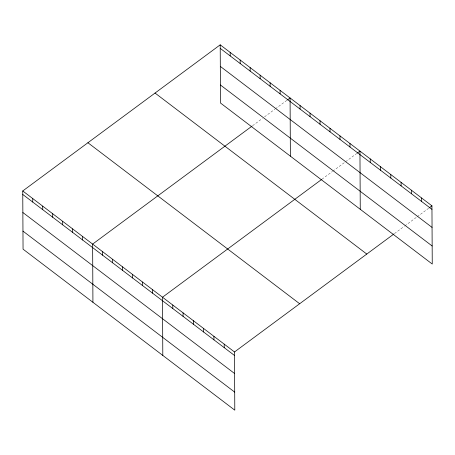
<?xml version="1.0" encoding="UTF-8"?>
<svg xmlns="http://www.w3.org/2000/svg" width="455" height="455" viewBox="0 0 455 455"><rect width="100%" height="100%" fill="white"/><g stroke="black" fill="none" stroke-linecap="round" stroke-linejoin="round"><path stroke-width="0.34" stroke-dasharray="2.27 1.71" d="M252.61 125.694L262.387 118.459M264.554 116.85L274.871 109.217M275.417 108.813L286.821 100.373M321.941 179.225L332.258 171.592M332.804 171.188L356.697 153.506M394.479 233.563L404.25 226.334M404.796 225.93L416.74 217.086M417.286 216.688L428.69 208.248"/><path stroke-width="0.68" d="M22.75 190.963L234.496 351.965L234.797 410.165L23.057 249.164L22.75 190.963L220.203 44.835L431.943 205.836L432.25 264.036L220.504 103.035L220.203 44.835M252.07 126.092L92.627 244.096L92.928 302.296M287.361 99.975L290.08 97.967L290.381 156.167M321.401 179.628L162.503 297.223L162.805 355.423M357.238 153.107L359.95 151.094L360.258 209.294M234.496 351.965L393.933 233.967M429.23 207.844L431.943 205.836M220.22 48.349L431.966 209.357M220.317 66.396L432.057 227.398M220.413 84.988L432.153 245.99M155.041 93.053L366.787 254.061M87.912 142.739L299.652 303.741M22.767 194.478L234.513 355.486M22.864 212.525L234.604 373.527M22.96 231.117L234.706 392.119M421.66 198.016L421.677 201.537M411.377 190.196L411.394 193.716M401.094 182.375L401.111 185.896M390.805 174.555L390.822 178.076M380.522 166.735L380.539 170.255M370.239 158.914L370.256 162.435M349.969 143.507L349.986 147.022M339.987 135.914L340.004 139.435M330.006 128.327L330.023 131.842M320.024 120.734L320.041 124.255M310.043 113.147L310.06 116.662M300.061 105.554L300.078 109.075M280.092 90.374L280.115 93.889M270.111 82.782L270.133 86.302M260.129 75.194L260.152 78.709M250.148 67.602L250.165 71.122M240.166 60.014L240.183 63.529M230.185 52.422L230.202 55.942M224.207 344.145L224.23 347.665M213.924 336.325L213.941 339.845M203.641 328.504L203.658 332.025M193.352 320.684L193.375 324.205M183.069 312.864L183.086 316.384M172.786 305.043L172.803 308.564M152.516 289.636L152.539 293.151M142.534 282.043L142.557 285.564M132.553 274.456L132.57 277.971M122.571 266.863L122.588 270.384M112.59 259.276L112.607 262.791M102.608 251.683L102.625 255.204M82.645 236.503L82.662 240.024M72.663 228.916L72.681 232.431M62.676 221.323L62.699 224.838M52.695 213.731L52.717 217.251M42.713 206.143L42.73 209.658M32.732 198.551L32.749 202.071"/></g></svg>
